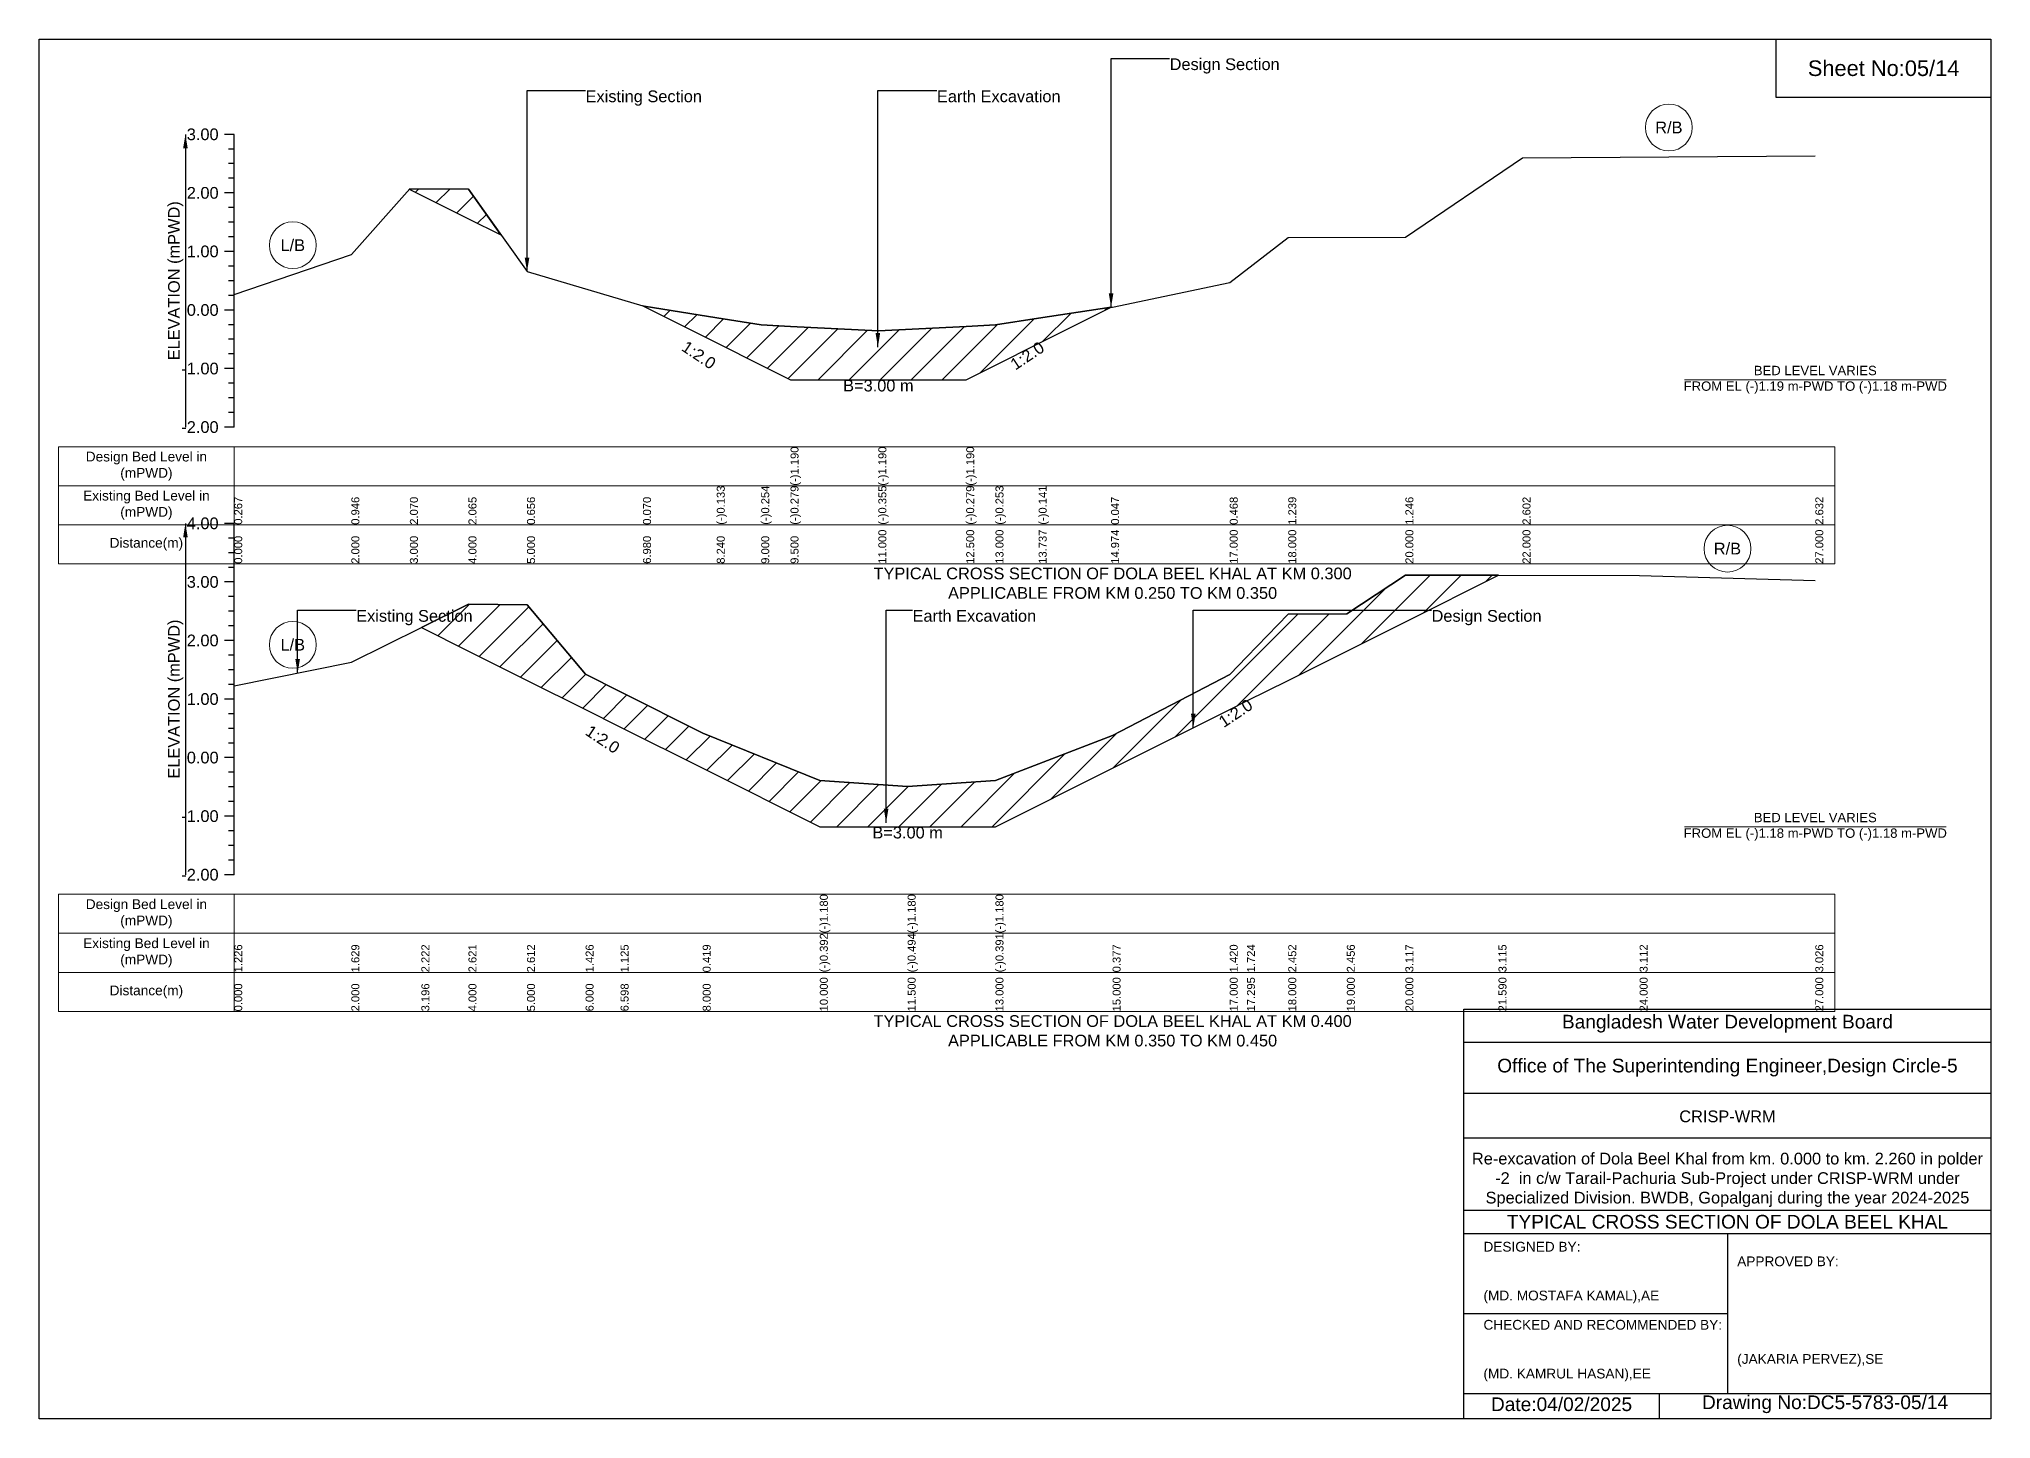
# Model space of a CAD drawing. Header units: inches. Extents: x 91000 to 258000, y -12753 to 0.
# Drawn here: x 140000 to 148000, y -5656 to 0 of the extents above; entities that cross this region are included whole.
import ezdxf

# ---------------------------------------------------------------- set-up
doc = ezdxf.new("R2010")
doc.units = ezdxf.units.IN
doc.header["$LTSCALE"] = 7
doc.header["$MEASUREMENT"] = 0
for name, color, linetype, lineweight in [('Cross section Data Border', 7, 'Continuous', 9), ('Cross Section Labels', 7, 'Continuous', 9), ('Existing_Bed_Level for Xsection', 7, 'Continuous', 25)]:
    doc.layers.add(name, color=color, linetype=linetype, lineweight=lineweight)
doc.styles.get("Standard").update_dxf_attribs({"font": 'arial.ttf'})
doc.dimstyles.get("Standard").update_dxf_attribs({"dimtxt": 0.18, "dimasz": 0.18, "dimexe": 0.18, "dimexo": 0.0625, "dimgap": 0.09, "dimtad": 0, "dimtih": 1, "dimtoh": 1, "dimdec": 4, "dimzin": 0, "dimdsep": 46, "dimtxsty": 'Standard', "dimcen": 0.09, "dimadec": 0, "dimazin": 0, "dimtfac": 1, "dimtdec": 4, "dimtofl": 0, "dimtmove": 0, "dimatfit": 3, "dimfxl": 1, "dimtolj": 1, "dimtzin": 0, "dimarcsym": 0})

msp = doc.modelspace()

# ---------------------------------------------------------------- hatches: boundary and pattern name
at = {"layer": 'Existing_Bed_Level for Xsection'}
h = msp.add_hatch(dxfattribs=at)
h.set_pattern_fill('ANSI31', color=256, scale=720, style=0)
h.paths.add_polyline_path([(141518.5, -615.7), (141520, -616.4), (141760, -736.4), (141893.3, -803.1), (141760, -615.2), (141520, -614)])
h = msp.add_hatch(dxfattribs=at)
h.set_pattern_fill('ANSI31', color=256, scale=720, style=0)
h.paths.add_polyline_path([(142475.3, -1094), (142480, -1096.4), (142777.6, -1245.2), (142960, -1336.4), (143080, -1396.4), (143440, -1396.4), (143800, -1396.4), (143920, -1336.4), (144096.9, -1248), (144393.8, -1099.5), (144096.9, -1144.6), (143920, -1171.5), (143800, -1177.6), (143440, -1196), (143080, -1177.8), (142960, -1171.8), (142777.6, -1142.8), (142480, -1095.4)])
h = msp.add_hatch(dxfattribs=at)
h.set_pattern_fill('ANSI31', color=256, scale=720, style=0)
h.paths.add_polyline_path([(141567, -2412.1), (141760, -2508.6), (142000, -2628.6), (142240, -2748.6), (142383.5, -2820.4), (142720, -2988.6), (143200, -3228.6), (143560, -3228.6), (143920, -3228.6), (144400, -2988.6), (144880, -2748.6), (144950.8, -2713.2), (145120, -2628.6), (145360, -2508.6), (145600, -2388.6), (145981.6, -2197.8), (145600, -2197.4), (145360, -2356), (145120, -2357), (144950.8, -2531.6), (144880, -2604.6), (144400, -2855), (143920, -3039.3), (143560, -3064), (143200, -3039.5), (142720, -2844.9), (142383.5, -2675.4), (142240, -2603.2), (142000, -2318.6), (141760, -2316.4)])

# ---------------------------------------------------------------- linework, layer by layer
for points in [[(140000, 0), (148000, 0), (148000, -5656), (140000, -5656)], [(147120, 0), (148000, 0), (148000, -240), (147120, -240)]]:
    msp.add_lwpolyline(points, close=True)
for points in [[(145840, -5656), (145840, -3976), (148000, -3976)], [(145840, -4112), (148000, -4112)], [(145840, -4320), (148000, -4320)], [(145840, -4504), (148000, -4504)], [(145840, -4800), (148000, -4800)], [(145840, -4896), (148000, -4896)], [(146920, -4896), (146920, -5552)], [(145840, -5224), (146920, -5224)], [(145840, -5552), (148000, -5552)], [(146640, -5552), (146640, -5656)]]:
    msp.add_lwpolyline(points)
at = {"layer": 'Cross section Data Border'}
for points in [[(140080, -1670.8), (147360, -1670.8), (147360, -2150.8), (140080, -2150.8)], [(140080, -3505.4), (147360, -3505.4), (147360, -3985.4), (140080, -3985.4)]]:
    msp.add_lwpolyline(points, close=True, dxfattribs=at)
for points in [[(140800, -1670.8), (140800, -2150.8)], [(140080, -1830.8), (147360, -1830.8)], [(140080, -1990.8), (147360, -1990.8)], [(140800, -3505.4), (140800, -3985.4)], [(140080, -3665.4), (147360, -3665.4)], [(140080, -3825.4), (147360, -3825.4)]]:
    msp.add_lwpolyline(points, dxfattribs=at)
at = {"layer": 'Cross Section Labels'}
for points in [[(146744.2, -1396.4), (147815.8, -1396.4)], [(146744.2, -3228.6), (147815.8, -3228.6)]]:
    msp.add_lwpolyline(points, dxfattribs=at)
for centre in [(146680, -362.7), (141040, -845.2), (146920, -2088.9), (141040, -2482.8)]:
    msp.add_circle(centre, 96, dxfattribs=at)
at = {"layer": 'Existing_Bed_Level for Xsection'}
for points in [[(140800, -390.8), (140760, -390.8)], [(140800, -1590.8), (140800, -1350.8), (140800, -1110.8), (140800, -870.8), (140800, -630.8), (140800, -390.8)], [(140800, -450.8), (140776, -450.8)], [(140800, -1046.7), (141280, -883.8), (141520, -614), (141760, -615.2), (142000, -953.4), (142475.3, -1094), (142480, -1095.4), (142777.6, -1142.8), (142960, -1171.8), (143080, -1177.8), (143080, -1177.8), (143440, -1196), (143440, -1196), (143800, -1177.6), (143800, -1177.6), (143920, -1171.5), (144096.9, -1144.6), (144393.8, -1099.5), (144400, -1098.6), (144880, -998.5), (145120, -813.4), (145600, -811.8), (146080, -486.3), (147280, -479.1)], [(140800, -510.8), (140776, -510.8)], [(140800, -630.8), (140760, -630.8)], [(140800, -570.8), (140776, -570.8)], [(140800, -690.8), (140776, -690.8)], [(140800, -750.8), (140776, -750.8)], [(140800, -870.8), (140760, -870.8)], [(140800, -810.8), (140776, -810.8)], [(140800, -930.8), (140776, -930.8)], [(140800, -990.8), (140776, -990.8)], [(140800, -1110.8), (140760, -1110.8)], [(140800, -1050.8), (140776, -1050.8)], [(140800, -1170.8), (140776, -1170.8)], [(140800, -1230.8), (140776, -1230.8)], [(140800, -1350.8), (140760, -1350.8)], [(140800, -1290.8), (140776, -1290.8)], [(140800, -1410.8), (140776, -1410.8)], [(140800, -1470.8), (140776, -1470.8)], [(140800, -1590.8), (140760, -1590.8)], [(140800, -1530.8), (140776, -1530.8)], [(140800, -1985.4), (140760, -1985.4)], [(140800, -3425.4), (140800, -3185.4), (140800, -2945.4), (140800, -2705.4), (140800, -2465.4), (140800, -2225.4), (140800, -1985.4)], [(140800, -2045.4), (140776, -2045.4)], [(140800, -2105.4), (140776, -2105.4)], [(140800, -2225.4), (140760, -2225.4)], [(140800, -2165.4), (140776, -2165.4)], [(140800, -2651.2), (141280, -2554.5), (141567, -2412.1), (141760, -2316.4), (142000, -2318.6), (142240, -2603.2), (142383.5, -2675.4), (142720, -2844.9), (143200, -3039.5), (143200, -3039.5), (143560, -3064), (143560, -3064), (143920, -3039.3), (143920, -3039.3), (144400, -2855), (144880, -2604.6), (144950.8, -2531.6), (145120, -2357), (145360, -2356), (145600, -2197.4), (145981.6, -2197.8), (146560, -2198.6), (147280, -2219.2)], [(140800, -2285.4), (140776, -2285.4)], [(140800, -2345.4), (140776, -2345.4)], [(140800, -2465.4), (140760, -2465.4)], [(140800, -2405.4), (140776, -2405.4)], [(140800, -2525.4), (140776, -2525.4)], [(140800, -2585.4), (140776, -2585.4)], [(140800, -2705.4), (140760, -2705.4)], [(140800, -2645.4), (140776, -2645.4)], [(140800, -2765.4), (140776, -2765.4)], [(140800, -2825.4), (140776, -2825.4)], [(140800, -2945.4), (140760, -2945.4)], [(140800, -2885.4), (140776, -2885.4)], [(140800, -3005.4), (140776, -3005.4)], [(140800, -3065.4), (140776, -3065.4)], [(140800, -3185.4), (140760, -3185.4)], [(140800, -3125.4), (140776, -3125.4)], [(140800, -3245.4), (140776, -3245.4)], [(140800, -3305.4), (140776, -3305.4)], [(140800, -3425.4), (140760, -3425.4)], [(140800, -3365.4), (140776, -3365.4)]]:
    msp.add_lwpolyline(points, dxfattribs=at)
for points in [[(141518.5, -615.7), (141520, -616.4), (141760, -736.4), (141893.3, -803.1), (141760, -615.2), (141520, -614)], [(142475.3, -1094), (142475.3, -1094), (142480, -1096.4), (142777.6, -1245.2), (142960, -1336.4), (143080, -1396.4), (143080, -1396.4), (143440, -1396.4), (143440, -1396.4), (143800, -1396.4), (143800, -1396.4), (143920, -1336.4), (144096.9, -1248), (144393.8, -1099.5), (144393.8, -1099.5), (144393.8, -1099.5), (144096.9, -1144.6), (143920, -1171.5), (143800, -1177.6), (143800, -1177.6), (143440, -1196), (143440, -1196), (143080, -1177.8), (143080, -1177.8), (142960, -1171.8), (142777.6, -1142.8), (142480, -1095.4), (142475.3, -1094)], [(141567, -2412.1), (141567, -2412.1), (141760, -2508.6), (142000, -2628.6), (142240, -2748.6), (142383.5, -2820.4), (142720, -2988.6), (143200, -3228.6), (143200, -3228.6), (143560, -3228.6), (143560, -3228.6), (143920, -3228.6), (143920, -3228.6), (144400, -2988.6), (144880, -2748.6), (144950.8, -2713.2), (145120, -2628.6), (145360, -2508.6), (145600, -2388.6), (145981.6, -2197.8), (145600, -2197.4), (145360, -2356), (145120, -2357), (144950.8, -2531.6), (144880, -2604.6), (144400, -2855), (143920, -3039.3), (143920, -3039.3), (143560, -3064), (143560, -3064), (143200, -3039.5), (143200, -3039.5), (142720, -2844.9), (142383.5, -2675.4), (142240, -2603.2), (142000, -2318.6), (141760, -2316.4), (141567, -2412.1)]]:
    msp.add_lwpolyline(points, close=True, dxfattribs=at)

# ---------------------------------------------------------------- texts
at = {"attachment_point": 5}
for s, insert, char_height in [('Sheet No:05/14', (147560, -120), 64), ('Bangladesh Water Development Board', (146920, -4036), 56), ('Office of The Superintending Engineer,Design Circle-5', (146920, -4216), 56)]:
    msp.add_mtext(s, dxfattribs=dict(at, insert=insert, char_height=char_height))
for s, insert, char_height, width, attachment_point in [('CRISP-WRM', (146920, -4416), 48, 2240, 5), ('Re-excavation of Dola Beel Khal from km. 0.000 to km. 2.260 in polder -2  in c/w Tarail-Pachuria Sub-Project under CRISP-WRM under Specialized Division. BWDB, Gopalganj during the year 2024-2025', (146920, -4676), 48, 2160, 5), ('TYPICAL CROSS SECTION OF DOLA BEEL KHAL', (146920, -4848), 56, 2240, 5), ('DESIGNED BY:^J^J^J(MD. MOSTAFA KAMAL),AE', (145920, -5056), 40, 1120, 4), ('APPROVED BY:^J^J^J^J^J^J(JAKARIA PERVEZ),SE', (146960, -5216), 40, 1120, 4), ('CHECKED AND RECOMMENDED BY:^J^J^J(MD. KAMRUL HASAN),EE', (145920, -5376), 40, 1120, 4), ('Date:04/02/2025', (146240, -5596), 56, 1120, 5), ('Drawing No:DC5-5783-05/14', (147320, -5596), 56, 1760, 5)]:
    msp.add_mtext(s, dxfattribs=dict(insert=insert, char_height=char_height, width=width, attachment_point=attachment_point))
at = {"layer": 'Cross section Data Border', "char_height": 40, "width": 640, "attachment_point": 5}
for s, insert in [('Design Bed Level in (mPWD)', (140440, -1750.8)), ('Existing Bed Level in (mPWD)', (140440, -1910.8)), ('Distance(m)', (140440, -2070.8)), ('Design Bed Level in (mPWD)', (140440, -3585.4)), ('Existing Bed Level in (mPWD)', (140440, -3745.4)), ('Distance(m)', (140440, -3905.4))]:
    msp.add_mtext(s, dxfattribs=dict(at, insert=insert))
at = {"layer": 'Cross Section Labels'}
for s, insert, char_height, attachment_point in [('Design Section', (144633.8, -79.2), 48, 1), ('Existing Section', (142240, -210.8), 48, 1), ('Earth Excavation', (143680, -210.8), 48, 1), ('R/B', (146680, -362.7), 48, 5), ('L/B', (141040, -845.2), 48, 5), ('BED LEVEL VARIES ^JFROM EL (-)1.19 m-PWD TO (-)1.18 m-PWD', (147280, -1396.4), 38.4, 5), ('B=3.00 m', (143440, -1396.4), 48, 2), ('R/B', (146920, -2088.9), 48, 5), ('TYPICAL CROSS SECTION OF DOLA BEEL KHAL AT KM 0.300^JAPPLICABLE FROM KM 0.250 TO KM 0.350', (144400, -2230.8), 48, 5), ('Existing Section', (141299.9, -2340.4), 48, 1), ('Earth Excavation', (143579.9, -2340.4), 48, 1), ('Design Section', (145707.2, -2340.4), 48, 1), ('L/B', (141040, -2482.8), 48, 5), ('BED LEVEL VARIES ^JFROM EL (-)1.18 m-PWD TO (-)1.18 m-PWD', (147280, -3228.6), 38.4, 5), ('B=3.00 m', (143560, -3228.6), 48, 2), ('TYPICAL CROSS SECTION OF DOLA BEEL KHAL AT KM 0.400^JAPPLICABLE FROM KM 0.350 TO KM 0.450', (144400, -4065.4), 48, 5)]:
    msp.add_mtext(s, dxfattribs=dict(at, insert=insert, char_height=char_height, attachment_point=attachment_point))
at = {"layer": 'Cross Section Labels', "char_height": 48, "attachment_point": 2}
for insert, rotation in [((142717.6, -1275.2), 326.30993), ((144036.9, -1278), 33.69007), ((144890.8, -2743.2), 33.69007), ((142323.5, -2850.4), 326.30993)]:
    msp.add_mtext('1:2.0', dxfattribs=dict(at, insert=insert, rotation=rotation))
at = {"layer": 'Existing_Bed_Level for Xsection', "char_height": 48, "attachment_point": 6}
for s, insert in [('3.00', (140736, -390.8)), ('2.00', (140736, -630.8)), ('1.00', (140736, -870.8)), ('0.00', (140736, -1110.8)), ('-1.00', (140736, -1350.8)), ('-2.00', (140736, -1590.8)), ('4.00', (140736, -1985.4)), ('3.00', (140736, -2225.4)), ('2.00', (140736, -2465.4)), ('1.00', (140736, -2705.4)), ('0.00', (140736, -2945.4)), ('-1.00', (140736, -3185.4)), ('-2.00', (140736, -3425.4))]:
    msp.add_mtext(s, dxfattribs=dict(at, insert=insert))
at = {"layer": 'Existing_Bed_Level for Xsection', "rotation": 90}
for s, insert, char_height, attachment_point in [('ELEVATION (mPWD)', (140560, -990.8), 48, 5), ('(-)1.190', (143080, -1830.8), 32.8, 1), ('(-)1.190', (143440, -1830.8), 32.8, 1), ('(-)1.190', (143800, -1830.8), 32.8, 1), ('(-)0.133', (142777.6, -1990.8), 32.8, 1), ('(-)0.254', (142960, -1990.8), 32.8, 1), ('(-)0.279', (143080, -1990.8), 32.8, 1), ('(-)0.355', (143440, -1990.8), 32.8, 1), ('(-)0.279', (143800, -1990.8), 32.8, 1), ('(-)0.253', (143920, -1990.8), 32.8, 1), ('(-)0.141', (144096.9, -1990.8), 32.8, 1), ('0.267', (140800, -1990.8), 32.8, 1), ('0.946', (141280, -1990.8), 32.8, 1), ('2.070', (141520, -1990.8), 32.8, 1), ('2.065', (141760, -1990.8), 32.8, 1), ('0.656', (142000, -1990.8), 32.8, 1), ('0.070', (142475.3, -1990.8), 32.8, 1), ('0.047', (144393.8, -1990.8), 32.8, 1), ('0.468', (144880, -1990.8), 32.8, 1), ('1.239', (145120, -1990.8), 32.8, 1), ('1.246', (145600, -1990.8), 32.8, 1), ('2.602', (146080, -1990.8), 32.8, 1), ('2.632', (147280, -1990.8), 32.8, 1), ('0.000', (140800, -2150.8), 32.8, 1), ('2.000', (141280, -2150.8), 32.8, 1), ('3.000', (141520, -2150.8), 32.8, 1), ('4.000', (141760, -2150.8), 32.8, 1), ('5.000', (142000, -2150.8), 32.8, 1), ('6.980', (142475.3, -2150.8), 32.8, 1), ('8.240', (142777.6, -2150.8), 32.8, 1), ('9.000', (142960, -2150.8), 32.8, 1), ('9.500', (143080, -2150.8), 32.8, 1), ('11.000', (143440, -2150.8), 32.8, 1), ('12.500', (143800, -2150.8), 32.8, 1), ('13.000', (143920, -2150.8), 32.8, 1), ('13.737', (144096.9, -2150.8), 32.8, 1), ('14.974', (144393.8, -2150.8), 32.8, 1), ('17.000', (144880, -2150.8), 32.8, 1), ('18.000', (145120, -2150.8), 32.8, 1), ('20.000', (145600, -2150.8), 32.8, 1), ('22.000', (146080, -2150.8), 32.8, 1), ('27.000', (147280, -2150.8), 32.8, 1), ('ELEVATION (mPWD)', (140560, -2705.4), 48, 5), ('(-)1.180', (143200, -3665.4), 32.8, 1), ('(-)1.180', (143560, -3665.4), 32.8, 1), ('(-)1.180', (143920, -3665.4), 32.8, 1), ('(-)0.392', (143200, -3825.4), 32.8, 1), ('(-)0.494', (143560, -3825.4), 32.8, 1), ('(-)0.391', (143920, -3825.4), 32.8, 1), ('1.226', (140800, -3825.4), 32.8, 1), ('1.629', (141280, -3825.4), 32.8, 1), ('2.222', (141567, -3825.4), 32.8, 1), ('2.621', (141760, -3825.4), 32.8, 1), ('2.612', (142000, -3825.4), 32.8, 1), ('1.426', (142240, -3825.4), 32.8, 1), ('1.125', (142383.5, -3825.4), 32.8, 1), ('0.419', (142720, -3825.4), 32.8, 1), ('0.377', (144400, -3825.4), 32.8, 1), ('1.420', (144880, -3825.4), 32.8, 1), ('1.724', (144950.8, -3825.4), 32.8, 1), ('2.452', (145120, -3825.4), 32.8, 1), ('2.456', (145360, -3825.4), 32.8, 1), ('3.117', (145600, -3825.4), 32.8, 1), ('3.115', (145981.6, -3825.4), 32.8, 1), ('3.112', (146560, -3825.4), 32.8, 1), ('3.026', (147280, -3825.4), 32.8, 1), ('0.000', (140800, -3985.4), 32.8, 1), ('2.000', (141280, -3985.4), 32.8, 1), ('3.196', (141567, -3985.4), 32.8, 1), ('4.000', (141760, -3985.4), 32.8, 1), ('5.000', (142000, -3985.4), 32.8, 1), ('6.000', (142240, -3985.4), 32.8, 1), ('6.598', (142383.5, -3985.4), 32.8, 1), ('8.000', (142720, -3985.4), 32.8, 1), ('10.000', (143200, -3985.4), 32.8, 1), ('11.500', (143560, -3985.4), 32.8, 1), ('13.000', (143920, -3985.4), 32.8, 1), ('15.000', (144400, -3985.4), 32.8, 1), ('17.000', (144880, -3985.4), 32.8, 1), ('17.295', (144950.8, -3985.4), 32.8, 1), ('18.000', (145120, -3985.4), 32.8, 1), ('19.000', (145360, -3985.4), 32.8, 1), ('20.000', (145600, -3985.4), 32.8, 1), ('21.590', (145981.6, -3985.4), 32.8, 1), ('24.000', (146560, -3985.4), 32.8, 1), ('27.000', (147280, -3985.4), 32.8, 1)]:
    msp.add_mtext(s, dxfattribs=dict(at, insert=insert, char_height=char_height, attachment_point=attachment_point))

# ---------------------------------------------------------------- leaders
at = {"layer": 'Cross Section Labels', "annotation_type": 0, "has_hookline": 1, "hookline_direction": 0}
for points, text_width in [([(144393.8, -1099.5), (144393.8, -79.2), (144633.7, -79.2)], 441.2), ([(142000, -953.4), (142000, -210.8), (142239.9, -210.8)], 467.2), ([(143438, -1262.5), (143438, -210.8), (143679.9, -210.8)], 497), ([(141059.9, -2598.8), (141059.9, -2340.4), (141299.8, -2340.4)], 467.2), ([(143471.8, -3212.5), (143471.8, -2340.4), (143579.8, -2340.4)], 497), ([(144730.7, -2823.3), (144730.7, -2340.4), (145707.1, -2340.4)], 441.2)]:
    msp.add_leader(points, dimstyle='Standard', override={"dimasz": 57.6}, dxfattribs=dict(at, text_width=text_width))
at = {"layer": 'Existing_Bed_Level for Xsection'}
for points in [[(140600, -390.8), (140600, -1590.8)], [(140600, -1985.4), (140600, -3425.4)]]:
    msp.add_leader(points, dimstyle='Standard', override={"dimasz": 57.6}, dxfattribs=at)

doc.saveas('drawing.dxf')
